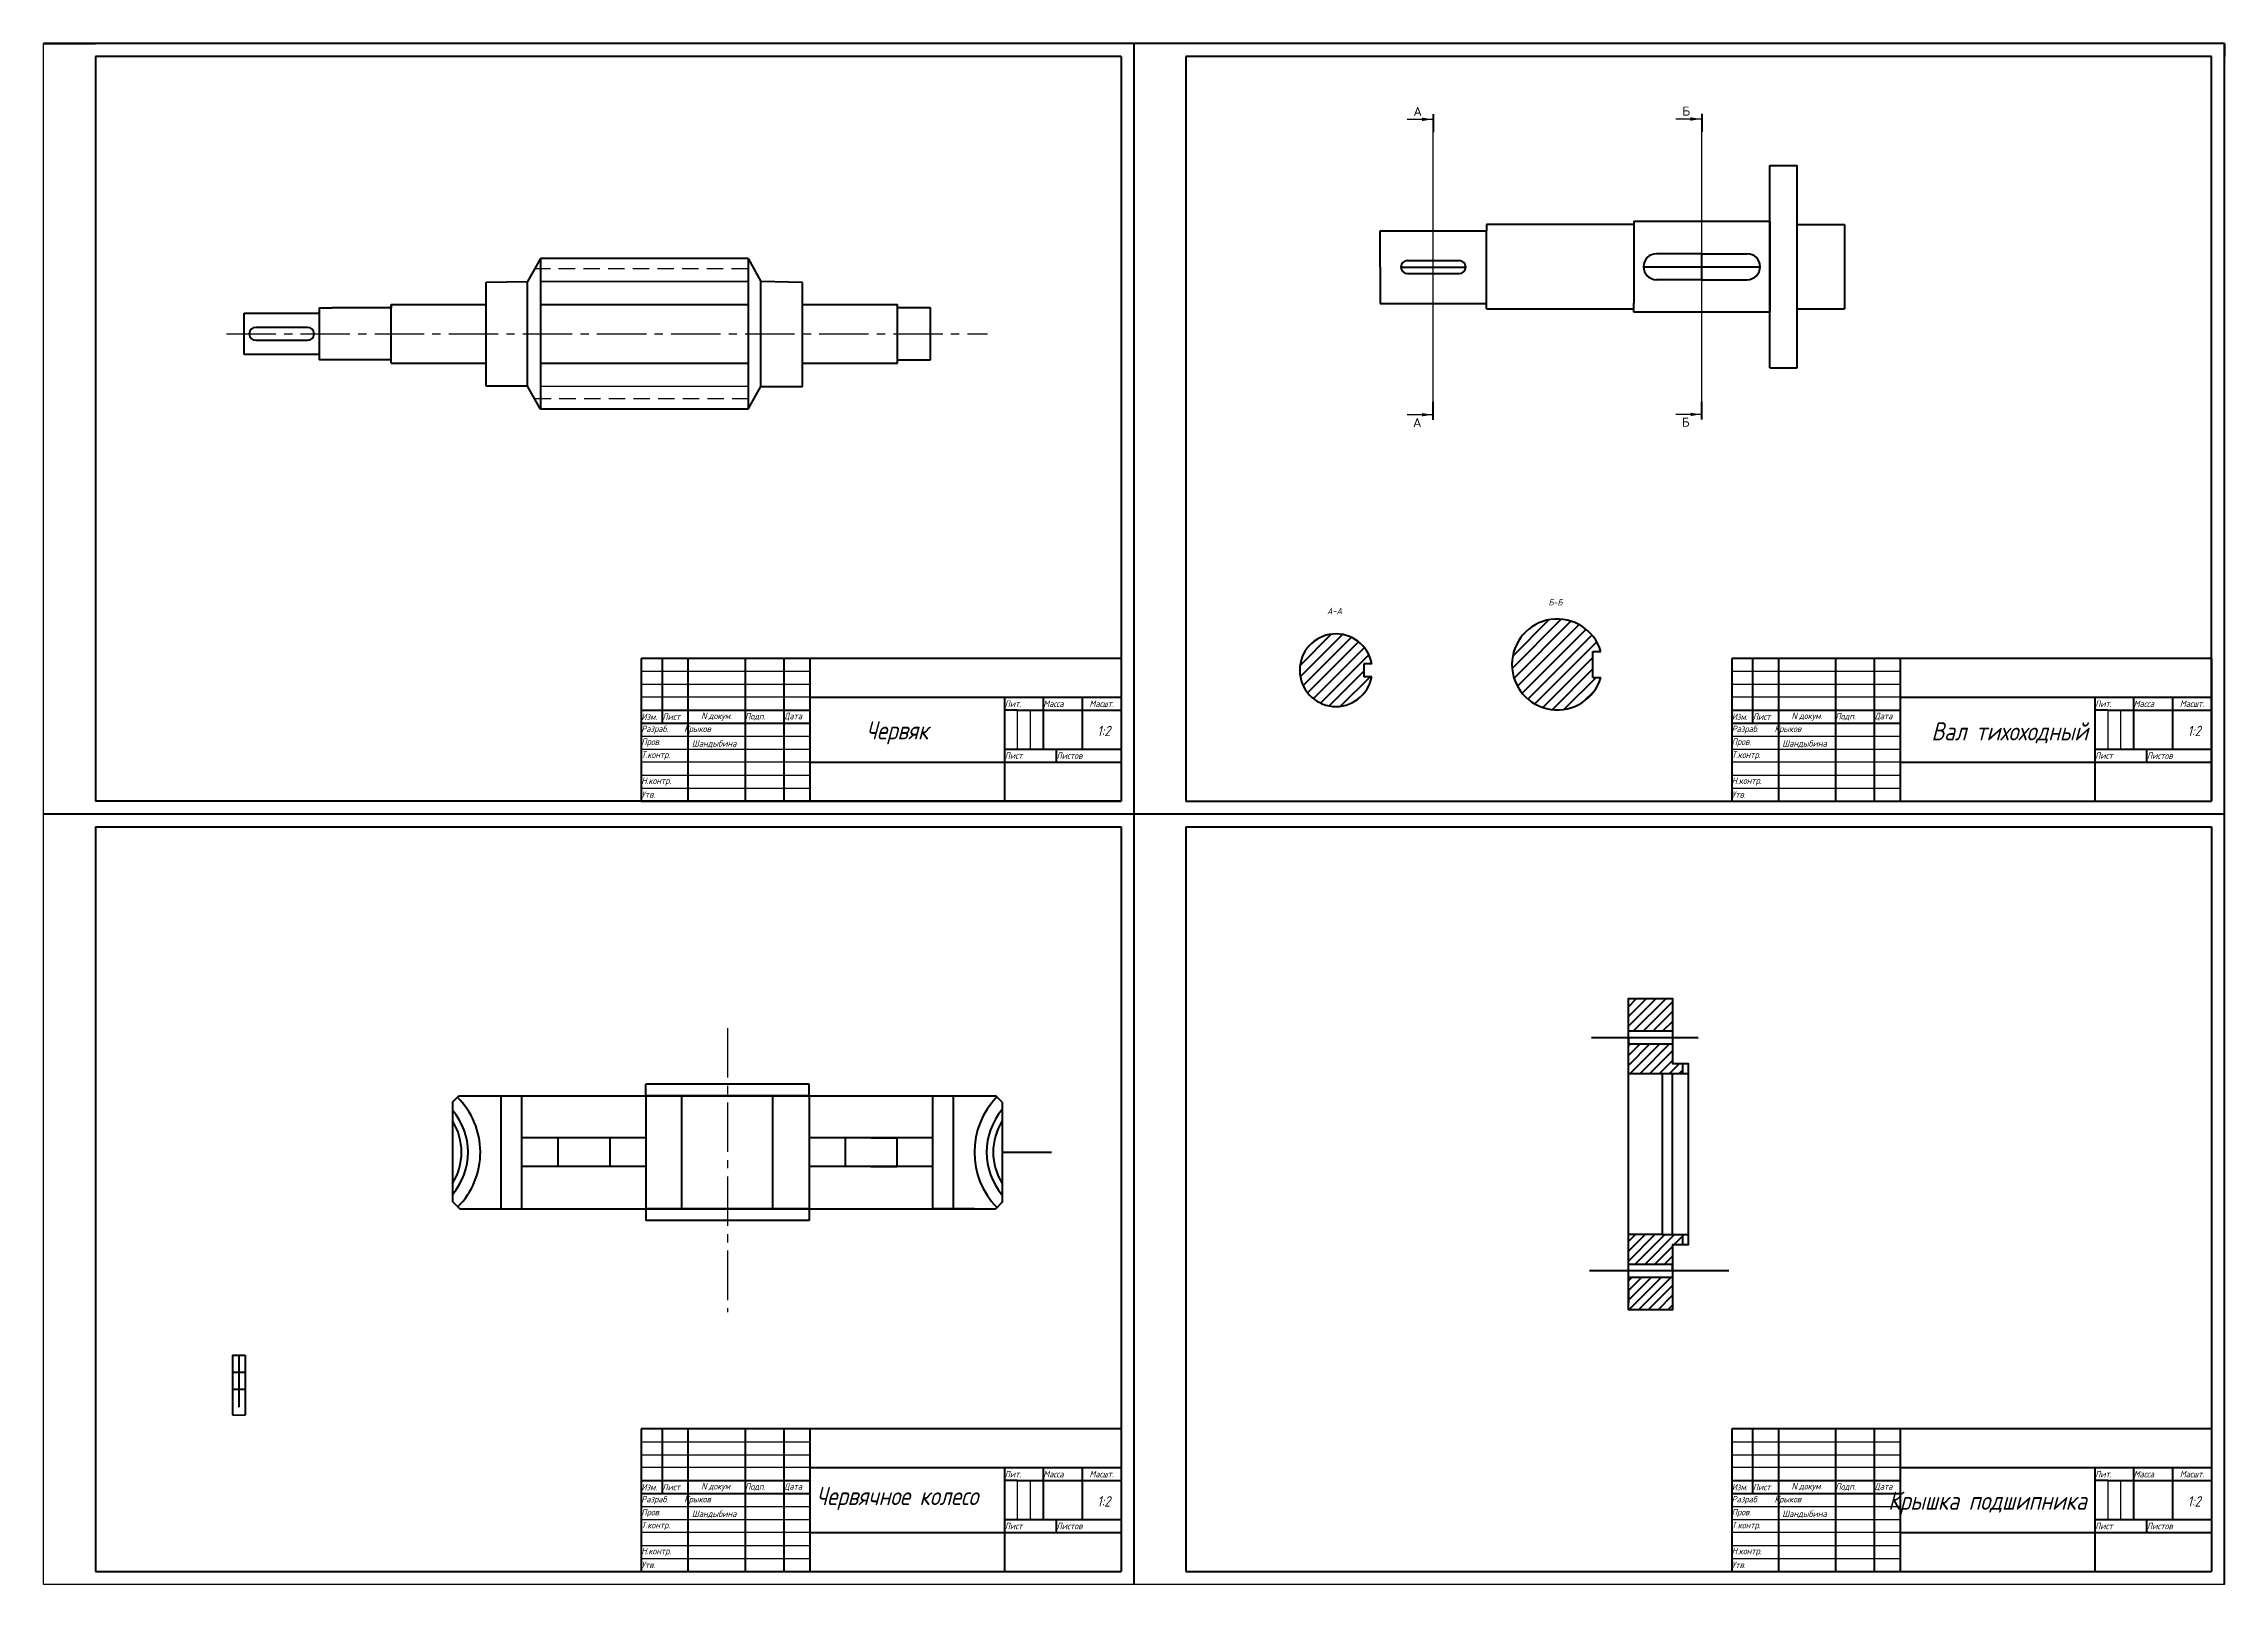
# Model space of a CAD drawing. Header units: millimetres. Extents: x -2503 to -1662, y -1923 to -1329.
import ezdxf
from ezdxf.enums import TextEntityAlignment as Align

# ---------------------------------------------------------------- set-up
doc = ezdxf.new("R2010")
doc.units = ezdxf.units.MM
doc.linetypes.add('осевая2', pattern=[28.575, 19.05, -3.175, 3.175, -3.175])
doc.linetypes.add('штриховая2', pattern=[9.525, 6.35, -3.175])
for name, color, linetype, lineweight in [('Осевые', 7, 'осевая2', 25), ('Основные', 7, 'Continuous', 53), ('РАМКА', 7, 'Continuous', 53), ('РАМКА1', 7, 'Continuous', 25), ('текст', 7, 'Continuous', 25), ('Тонкие', 7, 'Continuous', 25)]:
    doc.layers.add(name, color=color, linetype=linetype, lineweight=lineweight)
doc.styles.add('ADRF1', font='simplex.shx', dxfattribs={"width": 0.8, "oblique": 15})
doc.styles.get("Standard").update_dxf_attribs({"font": 'GOST_A.TTF', "oblique": 15})
doc.styles.add('TEXT', font='TXTA.SHX')
pattern_1 = [(45, (-2503.1896, -1923.3732), (-1.885854, 1.885854), [])]

# ---------------------------------------------------------------- blocks, each defined once
blk = doc.blocks.new('*U79')
at = {"color": 7, "linetype": 'Continuous', "lineweight": 80}
for p, q in [((0, 110.88), (0, 103.88)), ((0, -7), (0, 0))]:
    blk.add_line(p, q, dxfattribs=at)
at = {"linetype": 'Continuous', "lineweight": 25}
for p, q in [((-0.35, 108.88), (-10.05, 108.88)), ((-0.35, -5), (-10.05, -5))]:
    blk.add_line(p, q, dxfattribs=at)
for points in [[(-0.46, 108.88), (-4.39, 108.22), (-4.39, 109.54)], [(-0.46, -5), (-4.36, -4.35), (-4.36, -5.65)]]:
    blk.add_solid(points, dxfattribs=at)
at = {"layer": 'Defpoints'}
blk.add_line((0, 0), (0, 103.88), dxfattribs=at)
at = {"style": 'TEXT'}
for tag, p in [('2', (-6.03, 111.93)), ('1', (-6.2, -8))]:
    blk.add_attdef(tag, text='', height=3.5, dxfattribs=at).set_placement(p, align=Align.MIDDLE_CENTER)
blk = doc.blocks.new('*U80')
at = {"color": 7, "linetype": 'Continuous', "lineweight": 80}
for p, q in [((0, 110.88), (0, 103.88)), ((0, -7), (0, 0))]:
    blk.add_line(p, q, dxfattribs=at)
at = {"linetype": 'Continuous', "lineweight": 25}
for p, q in [((-0.35, 108.88), (-10.05, 108.88)), ((-0.35, -5), (-10.05, -5))]:
    blk.add_line(p, q, dxfattribs=at)
for points in [[(-0.46, 108.88), (-4.39, 108.22), (-4.39, 109.54)], [(-0.46, -5), (-4.36, -4.35), (-4.36, -5.65)]]:
    blk.add_solid(points, dxfattribs=at)
at = {"layer": 'Defpoints'}
blk.add_line((0, 0), (0, 103.88), dxfattribs=at)
at = {"style": 'TEXT'}
for tag, p in [('2', (-6.03, 111.93)), ('1', (-6.2, -8))]:
    blk.add_attdef(tag, text='', height=3.5, dxfattribs=at).set_placement(p, align=Align.MIDDLE_CENTER)

msp = doc.modelspace()

# ---------------------------------------------------------------- hatches: boundary and pattern name
at = {"layer": 'Основные'}
h = msp.add_hatch(dxfattribs=at)
h.set_pattern_fill('ANSI31', color=256)
h.set_pattern_definition([(45, (-2623.521, -1973.9916), (-2.245064, 2.245064), [])])
h.paths.add_polyline_path([(-1902.66, -1573.72), (-1905.69, -1573.72), (-1905.69, -1563.72), (-1902.66, -1563.72, 6.854102)])
h = msp.add_hatch(dxfattribs=at)
h.set_pattern_fill('ANSI31', color=256)
h.set_pattern_definition([(45, (-2503.1896, -1923.3732), (-2.245064, 2.245064), [])])
h.paths.add_polyline_path([(-1991.02, -1573.44), (-1994.02, -1573.44), (-1994.02, -1568.44), (-1991.02, -1568.44, 11.109991)])
h = msp.add_hatch(dxfattribs=at)
h.set_pattern_fill('ANSI31', color=256, scale=0.84)
h.set_pattern_definition(pattern_1)
h.paths.add_polyline_path([(-1875.01, -1697.51), (-1892.01, -1697.51), (-1892.01, -1710.01), (-1875.01, -1710.01)])
h.paths.add_polyline_path([(-1875.01, -1805.01), (-1892.01, -1805.01), (-1892.01, -1817.51), (-1875.01, -1817.51)])
h = msp.add_hatch(dxfattribs=at)
h.set_pattern_fill('ANSI31', color=256, scale=0.84)
h.set_pattern_definition(pattern_1)
h.paths.add_polyline_path([(-1875.01, -1715.01), (-1892.01, -1715.01), (-1892.01, -1726.51), (-1879.01, -1726.51), (-1871.01, -1726.51), (-1871.01, -1722.51), (-1875.01, -1722.51)])
h.paths.add_polyline_path([(-1875.01, -1792.51), (-1871.01, -1792.51), (-1871.01, -1788.51), (-1879.01, -1788.51), (-1892.01, -1788.51), (-1892.01, -1800.01), (-1875.01, -1800.01)])

# ---------------------------------------------------------------- linework, layer by layer
at = {"layer": 'Осевые'}
msp.add_line((-2239.51, -1708.97), (-2239.51, -1818.4), dxfattribs=at)
at = {"layer": 'Основные'}
for p, q in [((-1662.19, -1329.37), (-2503.19, -1329.37)), ((-2503.19, -1329.37), (-2483.19, -1329.37)), ((-2483.19, -1334.37), (-2483.19, -1621.37)), ((-2087.69, -1334.37), (-2483.19, -1334.37)), ((-2087.69, -1334.37), (-2087.69, -1621.37)), ((-2082.69, -1329.37), (-2082.69, -1923.37)), ((-2062.69, -1334.37), (-2062.69, -1621.37)), ((-1667.19, -1334.37), (-2062.69, -1334.37)), ((-1667.19, -1621.37), (-1667.19, -1334.37)), ((-1662.19, -1923.37), (-1662.19, -1329.37)), ((-1662.19, -1329.37), (-1662.19, -1334.37)), ((-1837.46, -1454.38), (-1837.46, -1376.38)), ((-1837.46, -1376.38), (-1826.91, -1376.38)), ((-1826.91, -1454.38), (-1826.91, -1376.38)), ((-1987.76, -1415.5), (-1987.76, -1401.5)), ((-1987.76, -1401.5), (-1946.76, -1401.5)), ((-1889.96, -1399.13), (-1946.76, -1399.13)), ((-1946.76, -1399.13), (-1946.76, -1401.5)), ((-1946.76, -1429.5), (-1946.76, -1401.5)), ((-1889.96, -1397.88), (-1837.46, -1397.88)), ((-1889.96, -1397.88), (-1889.96, -1429.43)), ((-1837.46, -1397.88), (-1837.46, -1432.88)), ((-1826.91, -1431.63), (-1826.91, -1399.13)), ((-1826.91, -1399.13), (-1808.66, -1399.13)), ((-1808.66, -1399.13), (-1808.66, -1431.63)), ((-2311.54, -1412.25), (-2316.54, -1421.13)), ((-2231.54, -1412.25), (-2311.54, -1412.25)), ((-2311.54, -1412.25), (-2311.54, -1470.25)), ((-2231.54, -1412.25), (-2226.54, -1421.13)), ((-2231.54, -1412.25), (-2231.54, -1470.25)), ((-1863.71, -1410.38), (-1881.21, -1410.38)), ((-1863.71, -1410.38), (-1846.21, -1410.38)), ((-1863.71, -1420.38), (-1863.71, -1410.38)), ((-2332.54, -1421.38), (-2316.54, -1421.13)), ((-2316.54, -1461.38), (-2316.54, -1421.13)), ((-2311.54, -1421.25), (-2311.54, -1461.25)), ((-2210.54, -1421.5), (-2226.54, -1421.13)), ((-2226.54, -1461.5), (-2226.54, -1421.13)), ((-1987.76, -1415.5), (-1987.76, -1429.5)), ((-1979.76, -1415.5), (-1954.76, -1415.5)), ((-1977.26, -1413), (-1957.26, -1413)), ((-1977.26, -1418), (-1957.26, -1418)), ((-1886.21, -1415.38), (-1841.21, -1415.38)), ((-1863.71, -1420.38), (-1881.21, -1420.38)), ((-1863.71, -1420.38), (-1846.21, -1420.38)), ((-2332.54, -1461.38), (-2332.54, -1421.38)), ((-2210.54, -1461.5), (-2210.54, -1421.5)), ((-1987.76, -1429.5), (-1946.76, -1429.5)), ((-1946.76, -1431.63), (-1946.76, -1429.5)), ((-1889.96, -1432.88), (-1889.96, -1429.43)), ((-2425.91, -1449.25), (-2425.91, -1433.25)), ((-2425.91, -1433.25), (-2396.91, -1433.25)), ((-2396.91, -1431.25), (-2391.91, -1431.25)), ((-2396.91, -1431.25), (-2396.91, -1451.25)), ((-2381.91, -1431.25), (-2391.91, -1431.25)), ((-2369.16, -1430), (-2332.54, -1430)), ((-2369.16, -1452.5), (-2369.16, -1430)), ((-2311.54, -1430), (-2231.54, -1430)), ((-2210.54, -1430), (-2173.91, -1430)), ((-2173.91, -1451.25), (-2173.91, -1431.25)), ((-1946.76, -1431.63), (-1889.96, -1431.63)), ((-1837.46, -1432.88), (-1889.96, -1432.88)), ((-1826.91, -1431.63), (-1808.66, -1431.63)), ((-2401.41, -1438.75), (-2421.41, -1438.75)), ((-2421.41, -1443.75), (-2401.41, -1443.75)), ((-2396.91, -1449.25), (-2425.91, -1449.25)), ((-2381.91, -1451.25), (-2396.91, -1451.25)), ((-2369.16, -1452.5), (-2332.54, -1452.5)), ((-2311.54, -1452.5), (-2231.54, -1452.5)), ((-2210.54, -1452.5), (-2173.91, -1452.5)), ((-1837.46, -1454.38), (-1826.91, -1454.38)), ((-1826.91, -1454.38), (-1826.91, -1454.38)), ((-2316.54, -1461.38), (-2332.54, -1461.38)), ((-2311.54, -1470.25), (-2316.54, -1461.38)), ((-2231.54, -1470.25), (-2226.54, -1461.5)), ((-2226.54, -1461.5), (-2210.54, -1461.5)), ((-2231.54, -1470.25), (-2311.54, -1470.25)), ((-1905.69, -1573.72), (-1905.69, -1563.72)), ((-1905.69, -1563.72), (-1902.66, -1563.72)), ((-1991.02, -1568.44), (-1994.02, -1568.44)), ((-1994.02, -1568.44), (-1994.02, -1573.44)), ((-1905.69, -1568.72), (-1905.69, -1568.72)), ((-1991.02, -1573.44), (-1994.02, -1573.44)), ((-1905.69, -1573.72), (-1902.66, -1573.72)), ((-2127.69, -1586.37), (-2132.69, -1586.37)), ((-2127.69, -1586.37), (-2087.69, -1586.37)), ((-1707.19, -1586.37), (-1712.19, -1586.37)), ((-1707.19, -1586.37), (-1667.19, -1586.37)), ((-2132.69, -1601.37), (-2087.69, -1601.37)), ((-1712.19, -1601.37), (-1667.19, -1601.37)), ((-2087.69, -1621.37), (-2483.19, -1621.37)), ((-2062.69, -1621.37), (-1667.19, -1621.37)), ((-1662.19, -1621.37), (-1662.19, -1616.37)), ((-2503.19, -1626.37), (-1662.19, -1626.37)), ((-2483.19, -1631.37), (-2483.19, -1918.37)), ((-2483.19, -1631.37), (-2087.69, -1631.37)), ((-2087.69, -1631.37), (-2087.69, -1918.37)), ((-2062.69, -1631.37), (-1667.19, -1631.37)), ((-2062.69, -1631.37), (-2062.69, -1918.37)), ((-1667.19, -1631.37), (-1667.19, -1918.37)), ((-1906.25, -1712.51), (-1865.18, -1712.51)), ((-1892.01, -1712.51), (-1892.01, -1710.01)), ((-1892.01, -1710.01), (-1875.01, -1710.01)), ((-1892.01, -1712.51), (-1892.01, -1715.01)), ((-1892.01, -1715.01), (-1875.01, -1715.01)), ((-2271.01, -1735.03), (-2271.01, -1730.53)), ((-2208.01, -1730.53), (-2271.01, -1730.53)), ((-2208.01, -1735.03), (-2208.01, -1730.53)), ((-1879.01, -1726.51), (-1892.01, -1726.51)), ((-1875.01, -1788.51), (-1875.01, -1726.51)), ((-2345.51, -1737.52), (-2343.05, -1735.03)), ((-2345.51, -1737.52), (-2345.51, -1775.71)), ((-2343.05, -1735.03), (-2135.92, -1735.03)), ((-2326.76, -1778.53), (-2326.76, -1735.03)), ((-2318.76, -1778.53), (-2318.76, -1735.03)), ((-2208.01, -1735.03), (-2271.01, -1735.03)), ((-2271.01, -1735.03), (-2271.01, -1778.53)), ((-2257.01, -1778.53), (-2257.01, -1735.03)), ((-2222.01, -1778.53), (-2222.01, -1735.03)), ((-2208.01, -1735.03), (-2208.01, -1778.53)), ((-2160.26, -1778.53), (-2160.26, -1735.03)), ((-2152.26, -1778.53), (-2152.26, -1735.03)), ((-2133.51, -1737.49), (-2135.92, -1735.03)), ((-2133.51, -1737.49), (-2133.51, -1776.03)), ((-2271.01, -1751.28), (-2318.76, -1751.28)), ((-2284.88, -1751.28), (-2304.88, -1751.28)), ((-2304.88, -1751.28), (-2304.88, -1762.28)), ((-2284.88, -1751.28), (-2284.88, -1762.28)), ((-2160.26, -1751.28), (-2208.01, -1751.28)), ((-2184.13, -1751.28), (-2194.13, -1751.28)), ((-2194.13, -1751.28), (-2194.13, -1762.28)), ((-2184.13, -1751.28), (-2174.13, -1751.28)), ((-2174.13, -1751.28), (-2174.13, -1762.28)), ((-2160.26, -1762.28), (-2160.26, -1751.28)), ((-2133.51, -1756.78), (-2114.51, -1756.78)), ((-2271.01, -1762.28), (-2318.76, -1762.28)), ((-2284.88, -1762.28), (-2304.88, -1762.28)), ((-2284.88, -1762.28), (-2284.88, -1762.28)), ((-2160.26, -1762.28), (-2208.01, -1762.28)), ((-2184.13, -1762.28), (-2194.13, -1762.28)), ((-2184.13, -1762.28), (-2174.13, -1762.28)), ((-2345.51, -1775.71), (-2342.67, -1778.53)), ((-2342.67, -1778.53), (-2135.97, -1778.53)), ((-2208.01, -1778.53), (-2271.01, -1778.53)), ((-2271.01, -1778.53), (-2271.01, -1783.03)), ((-2208.01, -1778.53), (-2208.01, -1783.03)), ((-2152.26, -1778.53), (-2160.26, -1778.53)), ((-2144.26, -1778.53), (-2152.26, -1778.53)), ((-2133.51, -1776.03), (-2135.97, -1778.53)), ((-2208.01, -1783.03), (-2271.01, -1783.03)), ((-1879.01, -1788.51), (-1892.01, -1788.51)), ((-1853.29, -1802.51), (-1907.04, -1802.51)), ((-1875.01, -1800.01), (-1892.01, -1800.01)), ((-1892.01, -1810.01), (-1892.01, -1805.01)), ((-1875.01, -1805.01), (-1892.01, -1805.01)), ((-1875.01, -1802.51), (-1875.01, -1800.01)), ((-1875.01, -1802.51), (-1875.01, -1805.01)), ((-1892.01, -1810.01), (-1892.01, -1815.01)), ((-2430.4, -1835.07), (-2430.4, -1848.07)), ((-2430.4, -1835.07), (-2425.4, -1835.07)), ((-2430.4, -1841.57), (-2425.4, -1841.57)), ((-2427.9, -1835.07), (-2427.9, -1848.07)), ((-2425.4, -1835.07), (-2425.4, -1848.07)), ((-2430.4, -1848.07), (-2425.4, -1848.07)), ((-2430.4, -1848.07), (-2430.4, -1857.95)), ((-2427.9, -1848.07), (-2427.9, -1855.07)), ((-2425.4, -1848.07), (-2425.4, -1858.1)), ((-2430.4, -1857.95), (-2425.4, -1858.1)), ((-2127.69, -1883.37), (-2132.69, -1883.37)), ((-2127.69, -1883.37), (-2087.69, -1883.37)), ((-1707.19, -1883.37), (-1712.19, -1883.37)), ((-1707.19, -1883.37), (-1667.19, -1883.37)), ((-2132.69, -1898.37), (-2087.69, -1898.37)), ((-1712.19, -1898.37), (-1667.19, -1898.37)), ((-2483.19, -1918.37), (-2087.69, -1918.37)), ((-2062.69, -1918.37), (-1667.19, -1918.37))]:
    msp.add_line(p, q, dxfattribs=at)
for points in [[(-2231.54, -1421.13), (-2311.54, -1421.21)], [(-2369.16, -1430), (-2369.16, -1431.25), (-2381.91, -1431.25)], [(-2161.16, -1431.25), (-2173.91, -1431.25), (-2173.91, -1430)], [(-2161.16, -1451.25), (-2161.16, -1431.25)], [(-2369.16, -1452.5), (-2369.16, -1451.25), (-2381.91, -1451.25)], [(-2173.91, -1452.5), (-2173.91, -1451.25), (-2161.16, -1451.25)], [(-1869.01, -1726.51), (-1871.01, -1726.51), (-1871.01, -1722.51)], [(-1871.01, -1726.51), (-1879.01, -1726.51), (-1879.01, -1788.51), (-1871.01, -1788.51)], [(-1871.01, -1792.51), (-1871.01, -1788.51), (-1869.01, -1788.51)]]:
    msp.add_lwpolyline(points, dxfattribs=at)
msp.add_lwpolyline([(-1869.01, -1726.51), (-1869.01, -1788.51), (-1869.01, -1792.51), (-1875.01, -1792.51), (-1875.01, -1817.51), (-1892.01, -1817.51), (-1892.01, -1697.51), (-1875.01, -1697.51), (-1875.01, -1722.51), (-1869.01, -1722.51)], close=True, dxfattribs=at)
for centre, radius, start, end in [((-1881.21, -1415.38), 5, 90, 270), ((-1846.21, -1415.38), 5, 270, 90), ((-1977.26, -1415.5), 2.5, 90, 270), ((-1957.26, -1415.5), 2.5, 270, 90), ((-2421.41, -1441.25), 2.5, 90, 270), ((-2401.41, -1441.25), 2.5, 270, 90), ((-1919.44, -1568.72), 17.5, 16.60155, 343.39845), ((-2004.79, -1570.94), 14, 10.28656, 349.71344), ((-2364.51, -1756.78), 25, 319.4642, 40.5358), ((-2364.51, -1756.78), 29.75, 315.11102, 45.39546), ((-2113.77, -1756.78), 30.49, 135.54555, 224.38975), ((-2113.77, -1756.78), 25.74, 140.07476, 219.92524), ((-2364.51, -1756.78), 22.5, 327.61246, 32.38754), ((-2114.51, -1756.78), 22.5, 147.61246, 212.38754)]:
    msp.add_arc(centre, radius, start, end, dxfattribs=at)
at = {"layer": 'РАМКА'}
for p, q in [((-2272.69, -1566.37), (-2272.69, -1621.37)), ((-2087.69, -1566.37), (-2272.69, -1566.37)), ((-2264.69, -1566.37), (-2264.69, -1591.37)), ((-2254.69, -1566.37), (-2254.69, -1621.37)), ((-2232.69, -1566.37), (-2232.69, -1621.37)), ((-2217.69, -1566.37), (-2217.69, -1621.37)), ((-2207.69, -1566.37), (-2207.69, -1621.37)), ((-2087.69, -1566.37), (-2087.69, -1621.37)), ((-1852.19, -1566.37), (-1852.19, -1621.37)), ((-1667.19, -1566.37), (-1852.19, -1566.37)), ((-1844.19, -1566.37), (-1844.19, -1591.37)), ((-1834.19, -1566.37), (-1834.19, -1621.37)), ((-1812.19, -1566.37), (-1812.19, -1621.37)), ((-1797.19, -1566.37), (-1797.19, -1621.37)), ((-1787.19, -1566.37), (-1787.19, -1621.37)), ((-1667.19, -1566.37), (-1667.19, -1621.37)), ((-2272.69, -1586.37), (-2207.69, -1586.37)), ((-2207.69, -1581.37), (-2087.69, -1581.37)), ((-2132.69, -1581.37), (-2132.69, -1621.37)), ((-2117.69, -1581.37), (-2117.69, -1601.37)), ((-2102.69, -1581.37), (-2102.69, -1601.37)), ((-1852.19, -1586.37), (-1787.19, -1586.37)), ((-1787.19, -1581.37), (-1667.19, -1581.37)), ((-1712.19, -1581.37), (-1712.19, -1621.37)), ((-1697.19, -1581.37), (-1697.19, -1601.37)), ((-1682.19, -1581.37), (-1682.19, -1601.37)), ((-2272.69, -1591.37), (-2207.69, -1591.37)), ((-1852.19, -1591.37), (-1787.19, -1591.37)), ((-2112.69, -1601.37), (-2112.69, -1606.37)), ((-1692.19, -1601.37), (-1692.19, -1606.37)), ((-2207.69, -1606.37), (-2087.69, -1606.37)), ((-1787.19, -1606.37), (-1667.19, -1606.37)), ((-2272.69, -1621.37), (-2087.69, -1621.37)), ((-1852.19, -1621.37), (-1667.19, -1621.37)), ((-2272.69, -1863.37), (-2272.69, -1918.37)), ((-2087.69, -1863.37), (-2272.69, -1863.37)), ((-2264.69, -1863.37), (-2264.69, -1888.37)), ((-2254.69, -1863.37), (-2254.69, -1918.37)), ((-2232.69, -1863.37), (-2232.69, -1918.37)), ((-2217.69, -1863.37), (-2217.69, -1918.37)), ((-2207.69, -1863.37), (-2207.69, -1918.37)), ((-2087.69, -1863.37), (-2087.69, -1918.37)), ((-1852.19, -1863.37), (-1852.19, -1918.37)), ((-1667.19, -1863.37), (-1852.19, -1863.37)), ((-1844.19, -1863.37), (-1844.19, -1888.37)), ((-1834.19, -1863.37), (-1834.19, -1918.37)), ((-1812.19, -1863.37), (-1812.19, -1918.37)), ((-1797.19, -1863.37), (-1797.19, -1918.37)), ((-1787.19, -1863.37), (-1787.19, -1918.37)), ((-1667.19, -1863.37), (-1667.19, -1918.37)), ((-2272.69, -1883.37), (-2207.69, -1883.37)), ((-2207.69, -1878.37), (-2087.69, -1878.37)), ((-2132.69, -1878.37), (-2132.69, -1918.37)), ((-2117.69, -1878.37), (-2117.69, -1898.37)), ((-2102.69, -1878.37), (-2102.69, -1898.37)), ((-1852.19, -1883.37), (-1787.19, -1883.37)), ((-1787.19, -1878.37), (-1667.19, -1878.37)), ((-1712.19, -1878.37), (-1712.19, -1918.37)), ((-1697.19, -1878.37), (-1697.19, -1898.37)), ((-1682.19, -1878.37), (-1682.19, -1898.37)), ((-2272.69, -1888.37), (-2207.69, -1888.37)), ((-1852.19, -1888.37), (-1787.19, -1888.37)), ((-2112.69, -1898.37), (-2112.69, -1903.37)), ((-1692.19, -1898.37), (-1692.19, -1903.37)), ((-2207.69, -1903.37), (-2087.69, -1903.37)), ((-1787.19, -1903.37), (-1667.19, -1903.37)), ((-2272.69, -1918.37), (-2087.69, -1918.37)), ((-1852.19, -1918.37), (-1667.19, -1918.37))]:
    msp.add_line(p, q, dxfattribs=at)
at = {"layer": 'РАМКА1'}
for p, q in [((-2503.19, -1923.37), (-2503.19, -1329.37)), ((-2272.69, -1571.37), (-2207.69, -1571.37)), ((-1852.19, -1571.37), (-1787.19, -1571.37)), ((-2272.69, -1576.37), (-2207.69, -1576.37)), ((-1852.19, -1576.37), (-1787.19, -1576.37)), ((-2207.69, -1581.37), (-2272.69, -1581.37)), ((-2127.69, -1586.37), (-2127.69, -1601.37)), ((-2122.69, -1586.37), (-2122.69, -1601.37)), ((-1787.19, -1581.37), (-1852.19, -1581.37)), ((-1707.19, -1586.37), (-1707.19, -1601.37)), ((-1702.19, -1586.37), (-1702.19, -1601.37)), ((-2272.69, -1596.37), (-2207.69, -1596.37)), ((-1852.19, -1596.37), (-1787.19, -1596.37)), ((-2272.69, -1601.37), (-2207.69, -1601.37)), ((-1852.19, -1601.37), (-1787.19, -1601.37)), ((-2207.69, -1606.37), (-2272.69, -1606.37)), ((-2272.69, -1611.37), (-2207.69, -1611.37)), ((-1787.19, -1606.37), (-1852.19, -1606.37)), ((-1852.19, -1611.37), (-1787.19, -1611.37)), ((-2272.69, -1616.37), (-2207.69, -1616.37)), ((-1852.19, -1616.37), (-1787.19, -1616.37)), ((-2272.69, -1868.37), (-2207.69, -1868.37)), ((-2272.69, -1873.37), (-2207.69, -1873.37)), ((-1852.19, -1868.37), (-1787.19, -1868.37)), ((-1852.19, -1873.37), (-1787.19, -1873.37)), ((-2207.69, -1878.37), (-2272.69, -1878.37)), ((-2127.69, -1883.37), (-2127.69, -1898.37)), ((-2122.69, -1883.37), (-2122.69, -1898.37)), ((-1787.19, -1878.37), (-1852.19, -1878.37)), ((-1707.19, -1883.37), (-1707.19, -1898.37)), ((-1702.19, -1883.37), (-1702.19, -1898.37)), ((-2272.69, -1893.37), (-2207.69, -1893.37)), ((-2272.69, -1898.37), (-2207.69, -1898.37)), ((-1852.19, -1893.37), (-1787.19, -1893.37)), ((-1852.19, -1898.37), (-1787.19, -1898.37)), ((-2207.69, -1903.37), (-2272.69, -1903.37)), ((-2272.69, -1908.37), (-2207.69, -1908.37)), ((-1787.19, -1903.37), (-1852.19, -1903.37)), ((-1852.19, -1908.37), (-1787.19, -1908.37)), ((-2272.69, -1913.37), (-2207.69, -1913.37)), ((-1852.19, -1913.37), (-1787.19, -1913.37)), ((-1662.19, -1923.37), (-2503.19, -1923.37))]:
    msp.add_line(p, q, dxfattribs=at)
at = {"layer": 'Тонкие', "linetype": 'штриховая2'}
for p, q in [((-2231.54, -1416.25), (-2313.79, -1416.25)), ((-2313.84, -1466.25), (-2229.25, -1466.25))]:
    msp.add_line(p, q, dxfattribs=at)
at = {"layer": 'Тонкие', "linetype": 'осевая2'}
msp.add_line((-2432.67, -1441.25), (-2139.25, -1441.25), dxfattribs=at)
at = {"layer": 'Тонкие'}
msp.add_line((-2231.54, -1461.5), (-2311.54, -1461.5), dxfattribs=at)

# ---------------------------------------------------------------- block references
at = {"layer": 'Основные'}
for name, p, values in [('*U79', (-1967.26, -1467.44), {'1': 'А', '2': 'А'}), ('*U80', (-1863.71, -1467.32), {'1': 'Б', '2': 'Б'})]:
    msp.add_blockref(name, p, dxfattribs=at).add_auto_attribs(values)

# ---------------------------------------------------------------- texts
at = {"layer": 'Основные', "char_height": 2.5, "attachment_point": 1}
for s, insert in [('А-А', (-2008.24, -1546.88)), ('Б-Б', (-1922.85, -1543.47))]:
    msp.add_mtext_dynamic_manual_height_columns(s, width=19.0972, gutter_width=12.5, heights=[0], dxfattribs=dict(at, insert=insert))
at = {"layer": 'текст', "attachment_point": 5, "style": 'ADRF1'}
for s, insert, char_height, width in [('\\pxqj;Изм.', (-2268.69, -1588.87), 2.5, 8), ('\\pxqj;Лист', (-2259.69, -1588.87), 2.5, 10), ('{\\fArial|b0|i0|c0|p34;N\\fArial|b0|i0|c204|p34; }докум.', (-2243.69, -1588.87), 2.5, 22), ('\\pxqj;Подп.', (-2225.19, -1588.87), 2.5, 15), ('\\pxqj;Дата', (-2212.69, -1588.87), 2.5, 10), ('\\pxqj;Лит.', (-2125.19, -1583.87), 2.5, 15), ('\\pxqj;Масса', (-2110.19, -1583.87), 2.5, 15), ('Масшт.', (-2095.19, -1583.87), 2.5, 15), ('\\pxqj;Изм.', (-1848.19, -1588.87), 2.5, 8), ('\\pxqj;Лист', (-1839.19, -1588.87), 2.5, 10), ('{\\fArial|b0|i0|c0|p34;N\\fArial|b0|i0|c204|p34; }докум.', (-1823.19, -1588.87), 2.5, 22), ('\\pxqj;Подп.', (-1804.69, -1588.87), 2.5, 15), ('\\pxqj;Дата', (-1792.19, -1588.87), 2.5, 10), ('\\pxqj;Лит.', (-1704.69, -1583.87), 2.5, 15), ('\\pxqj;Масса', (-1689.69, -1583.87), 2.5, 15), ('Масшт.', (-1674.69, -1583.87), 2.5, 15), ('\\pxqj;Разраб.', (-2263.69, -1593.87), 2.5, 18), ('\\pxqj;Пров.', (-2263.69, -1598.87), 2.5, 18), ('\\pxqj;Крыков', (-2247.19, -1593.87), 2.5, 18), ('Червяк', (-2174.07, -1595.07), 7, 75), ('1:2', (-2094.38, -1594.36), 4, 15), ('\\pxqj;Разраб.', (-1843.19, -1593.87), 2.5, 18), ('\\pxqj;Пров.', (-1843.19, -1598.87), 2.5, 18), ('\\pxqj;Крыков', (-1826.69, -1593.87), 2.5, 18), ('Вал тихоходный', (-1745, -1595.07), 7, 57.858), ('1:2', (-1673.88, -1594.36), 4, 15), ('\\pxqj;Т.контр.', (-2263.69, -1603.87), 2.5, 18), ('\\pxqj;Шандыбина', (-2244.19, -1599.37), 2.5, 18), ('\\pxqj;Лист', (-2122.69, -1603.87), 2.5, 20), ('\\pxqj;Листов', (-2100.19, -1603.87), 2.5, 25), ('\\pxqj;Т.контр.', (-1843.19, -1603.87), 2.5, 18), ('\\pxqj;Шандыбина', (-1823.69, -1599.37), 2.5, 18), ('\\pxqj;Лист', (-1702.19, -1603.87), 2.5, 20), ('\\pxqj;Листов', (-1679.69, -1603.87), 2.5, 25), ('\\pxqj;Н.контр.', (-2263.69, -1613.87), 2.5, 18), ('\\pxqj;Н.контр.', (-1843.19, -1613.87), 2.5, 18), ('\\pxqj;Утв.', (-2263.69, -1618.87), 2.5, 18), ('\\pxqj;Утв.', (-1843.19, -1618.87), 2.5, 18), ('\\pxqj;Лит.', (-2125.19, -1880.87), 2.5, 15), ('\\pxqj;Масса', (-2110.19, -1880.87), 2.5, 15), ('Масшт.', (-2095.19, -1880.87), 2.5, 15), ('\\pxqj;Лит.', (-1704.69, -1880.87), 2.5, 15), ('\\pxqj;Масса', (-1689.69, -1880.87), 2.5, 15), ('Масшт.', (-1674.69, -1880.87), 2.5, 15), ('\\pxqj;Изм.', (-2268.69, -1885.87), 2.5, 8), ('\\pxqj;Разраб.', (-2263.69, -1890.87), 2.5, 18), ('\\pxqj;Лист', (-2259.69, -1885.87), 2.5, 10), ('\\pxqj;Крыков', (-2247.19, -1890.87), 2.5, 18), ('{\\fArial|b0|i0|c0|p34;N\\fArial|b0|i0|c204|p34; }докум.', (-2243.69, -1885.87), 2.5, 22), ('\\pxqj;Подп.', (-2225.19, -1885.87), 2.5, 15), ('\\pxqj;Дата', (-2212.69, -1885.87), 2.5, 10), ('Червячное колесо', (-2174.07, -1890.28), 7, 75), ('1:2', (-2094.38, -1891.36), 4, 15), ('\\pxqj;Изм.', (-1848.19, -1885.87), 2.5, 8), ('\\pxqj;Разраб.', (-1843.19, -1890.87), 2.5, 18), ('\\pxqj;Лист', (-1839.19, -1885.87), 2.5, 10), ('\\pxqj;Крыков', (-1826.69, -1890.87), 2.5, 18), ('{\\fArial|b0|i0|c0|p34;N\\fArial|b0|i0|c204|p34; }докум.', (-1823.19, -1885.87), 2.5, 22), ('\\pxqj;Подп.', (-1804.69, -1885.87), 2.5, 15), ('\\pxqj;Дата', (-1792.19, -1885.87), 2.5, 10), ('Крышка подшипника', (-1753.57, -1892.07), 7, 75), ('1:2', (-1673.88, -1891.36), 4, 15), ('\\pxqj;Пров.', (-2263.69, -1895.87), 2.5, 18), ('\\pxqj;Т.контр.', (-2263.69, -1900.87), 2.5, 18), ('\\pxqj;Шандыбина', (-2244.19, -1896.37), 2.5, 18), ('\\pxqj;Лист', (-2122.69, -1900.87), 2.5, 20), ('\\pxqj;Листов', (-2100.19, -1900.87), 2.5, 25), ('\\pxqj;Пров.', (-1843.19, -1895.87), 2.5, 18), ('\\pxqj;Т.контр.', (-1843.19, -1900.87), 2.5, 18), ('\\pxqj;Шандыбина', (-1823.69, -1896.37), 2.5, 18), ('\\pxqj;Лист', (-1702.19, -1900.87), 2.5, 20), ('\\pxqj;Листов', (-1679.69, -1900.87), 2.5, 25), ('\\pxqj;Утв.', (-2263.69, -1915.87), 2.5, 18), ('\\pxqj;Н.контр.', (-2263.69, -1910.87), 2.5, 18), ('\\pxqj;Утв.', (-1843.19, -1915.87), 2.5, 18), ('\\pxqj;Н.контр.', (-1843.19, -1910.87), 2.5, 18)]:
    msp.add_mtext(s, dxfattribs=dict(at, insert=insert, char_height=char_height, width=width))

doc.saveas('drawing.dxf')
